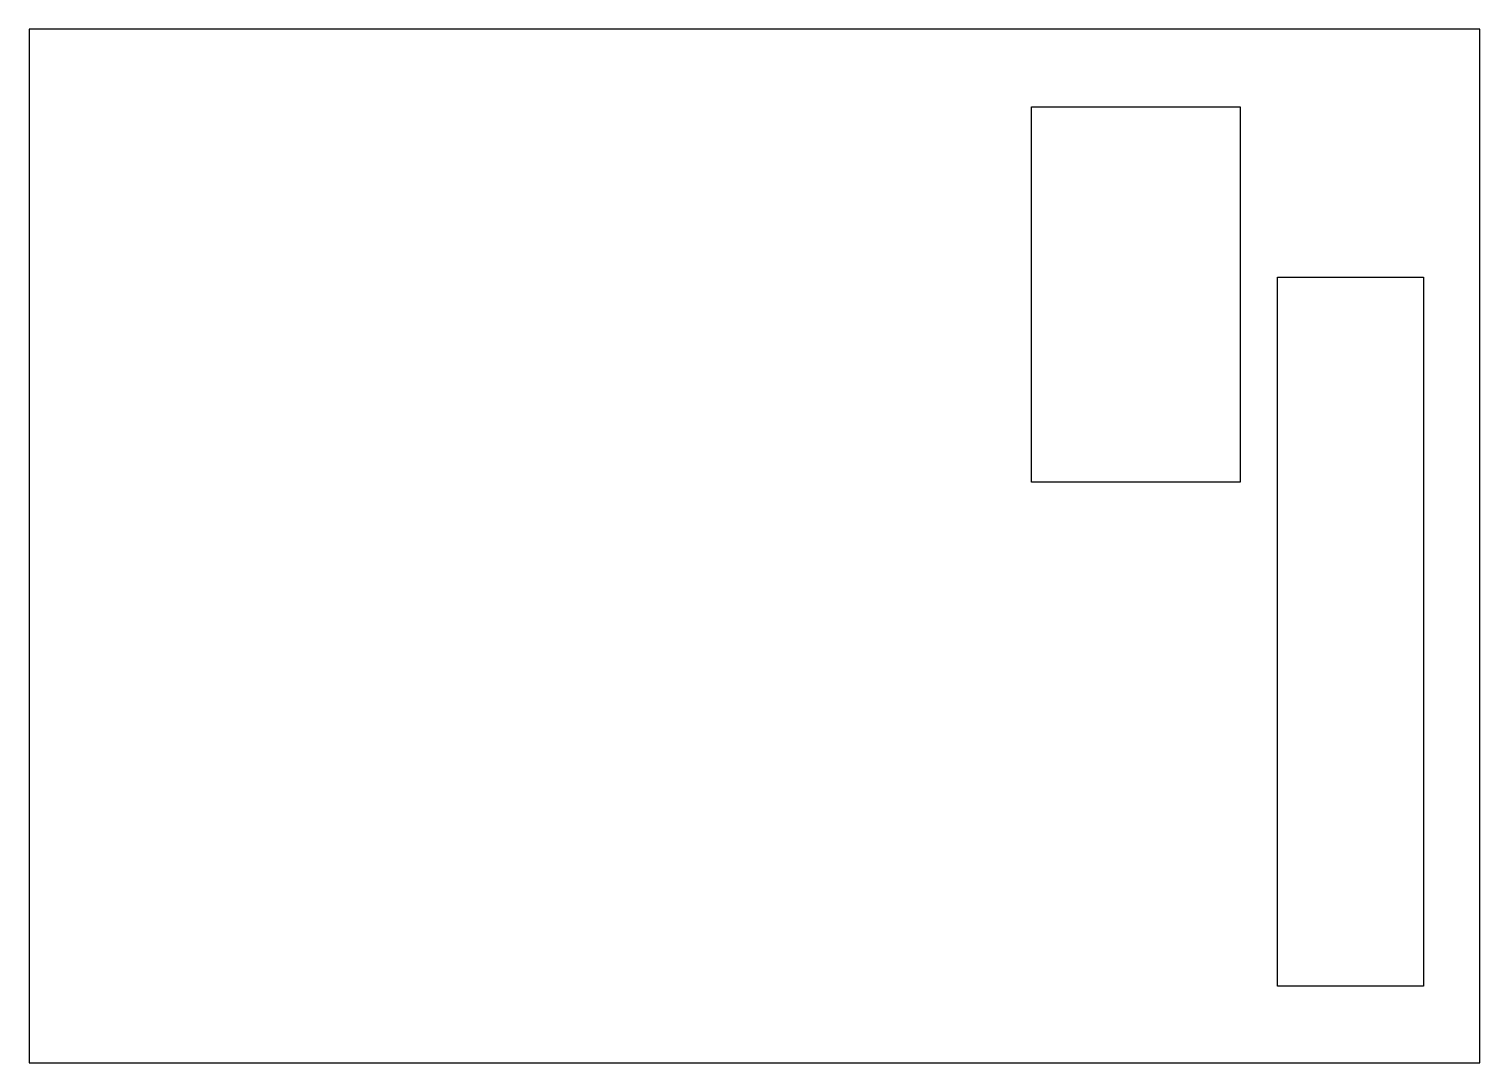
# Model space of a CAD drawing. Header units: millimetres. Extents: x 1 to 349, y 1 to 249.
import ezdxf

# ---------------------------------------------------------------- set-up
doc = ezdxf.new("R2010")
doc.units = ezdxf.units.MM
doc.layers.get('0').update_dxf_attribs({"linetype": 'CONTINUOUS'})

msp = doc.modelspace()

# ---------------------------------------------------------------- linework, layer by layer
for points in [[(349, 1), (349, 249), (1, 249), (1, 1)], [(241.47, 230.35), (291.47, 230.35), (291.47, 140.35), (241.47, 140.35)], [(300.45, 189.46), (335.45, 189.46), (335.45, 19.46), (300.45, 19.46)]]:
    msp.add_lwpolyline(points, close=True)

doc.saveas('drawing.dxf')
